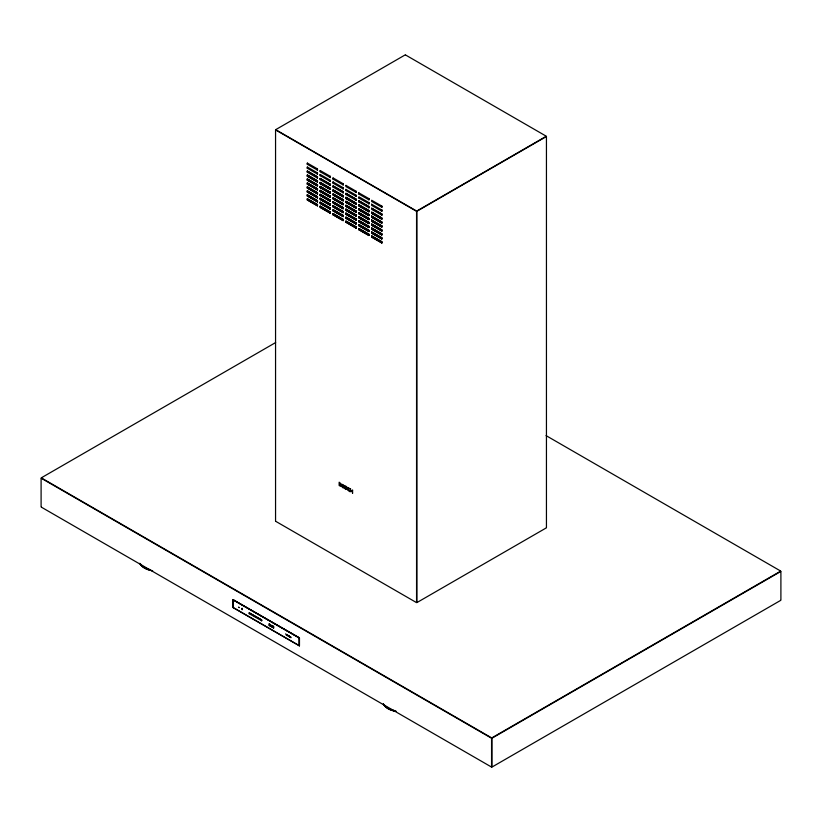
<?xml version="1.0" encoding="UTF-8"?>
<svg xmlns="http://www.w3.org/2000/svg" width="822" height="822" viewBox="0 0 822 822"><rect width="100%" height="100%" fill="white"/><g stroke="black" fill="none" stroke-linecap="round" stroke-linejoin="round"><path stroke-width="1.23" d="M317.415 205.777L317.456 204.586L317.456 205.808L307.387 199.952L307.305 198.749L317.477 204.565M317.415 201.811L317.456 200.619L317.456 201.842M317.415 197.855L317.456 196.664L317.456 197.886L307.305 191.999L317.477 197.814M317.487 184.847L317.415 185.967L307.305 180.172L317.487 185.957L317.508 184.806L307.356 178.939L307.305 180.11M307.356 176.206L317.477 182.022L317.436 180.789L317.415 182.011L307.305 176.206L307.356 174.973L307.284 176.165M317.415 178.045L317.456 176.935M317.415 174.089L317.456 172.887L317.456 174.11M317.415 170.123L317.487 169.003M330.352 212.076L330.321 213.237L330.372 212.035L320.22 206.168L320.179 207.35L320.169 206.199M330.321 208.13L330.321 209.271L330.372 208.079L320.22 202.212M320.19 198.236L320.179 199.427L330.341 205.295L330.321 204.092L330.321 205.305M330.352 188.31L330.3 189.461L330.3 188.217L320.22 182.402L320.179 183.583L320.169 182.433M330.28 185.474L330.321 184.282L330.321 185.505L320.179 179.669L320.179 178.446L330.341 184.262M320.22 174.48L330.341 180.295L330.3 181.528L330.321 180.398M343.185 211.593L343.195 212.734L343.236 211.542L333.085 205.675M343.144 200.825L343.216 199.705L343.195 200.856L333.044 195.02L333.013 193.838L343.195 199.633M343.144 196.869L343.216 195.739L343.195 196.89L333.044 191.064L333.064 189.851L343.195 195.667M343.216 191.773L343.164 192.923L343.164 191.68L333.044 185.875L333.044 187.046L333.013 185.916L343.113 191.742M343.144 188.937L343.195 187.745L343.195 188.968L333.044 183.142L333.085 181.909L333.044 183.08M333.085 177.942L343.206 183.768L343.164 185.001L343.185 183.861M356.101 226.893L356.029 228.084L356.08 226.934M345.949 217.059L356.08 222.885L356.06 224.129L356.101 222.926M345.949 209.137L356.029 214.953L356.06 216.207L356.101 215.004M356.101 203.126L356.029 204.308L356.049 203.178L345.949 197.259M356.101 195.204L356.029 196.386L356.029 195.153L345.908 189.389M356.101 191.238L356.029 192.43L356.06 191.218L345.949 185.371M368.873 235.493L368.914 234.373M368.893 222.382L368.924 223.635L358.772 217.799L368.944 223.594L368.965 222.433L358.813 216.566L358.772 217.748M368.914 214.563L368.924 215.703L358.762 209.785M368.873 211.716L368.914 210.607M368.924 207.781L368.914 206.641L358.813 200.722L358.813 201.955M368.924 203.825L368.914 202.685M368.924 199.859L368.893 198.616M381.788 242.942L381.778 241.802M381.737 238.955L381.778 237.835M381.757 233.777L371.657 227.951L371.606 229.143L381.809 234.958L381.829 233.828L381.757 235.01L381.778 233.88L371.626 227.992M381.809 231.023L381.809 229.872L381.757 231.054L381.778 229.913L371.626 224.026M381.757 225.855L381.757 227.088L381.778 225.958L371.636 220.09M371.626 217.214L381.757 223.132L381.788 221.909L381.829 223.081L381.809 221.981L371.626 216.104M371.626 212.138L381.788 217.953L381.757 219.166L381.778 218.036M381.737 215.189L381.778 214.069M381.778 210.113L381.788 211.254L381.757 210.011M381.778 206.147L381.788 207.288L381.809 206.137L381.829 207.236L371.636 201.462L371.657 200.249L381.757 206.045M491.566 766.803L491.566 738.516M491.916 766.803L491.916 738.516M780.9 599.957L780.9 571.475M307.284 164.277L307.356 163.085L317.477 168.911L317.456 170.154M307.284 168.233L307.356 167.051L317.477 172.877M307.284 195.965L307.325 194.773M330.321 176.36L330.352 177.542L320.179 171.747L320.179 170.524L330.341 176.34L330.321 177.583M330.3 205.305L320.179 199.479L320.179 198.246L330.341 204.072M343.195 207.555L343.206 208.767L343.206 207.586L333.064 201.739L333.044 202.89L343.195 208.778L333.044 202.942L333.064 201.709M345.898 206.322L355.998 212.24L345.949 206.414L345.908 205.181L356.08 210.997L356.06 212.24L356.101 211.049M345.908 214.285L345.949 213.104M345.898 221.056L356.08 226.851L345.908 221.077L345.949 222.259M358.762 192.831L358.772 193.982M368.924 210.524L358.772 204.688L358.741 205.87L368.944 211.737M358.762 212.641L358.813 213.843L368.944 219.628L368.965 218.477L358.793 212.631L368.924 218.447L368.924 219.669L358.762 213.751M358.772 221.765L368.893 227.581L368.914 226.451L358.813 220.532L358.813 221.765M358.772 225.67L368.893 231.547L368.914 230.417L358.813 224.488L358.741 225.68L368.944 231.485M371.626 204.216L381.809 210.011M371.626 208.182L381.809 213.967L381.757 215.21M371.626 220.06L381.809 225.855M371.626 231.948L381.809 237.743L381.809 238.966L371.636 233.15L371.657 231.938L381.788 237.764L381.829 238.925L371.678 233.16M299.403 645.763L233.016 607.499L299.352 645.794L299.29 637.851L232.975 599.649L299.403 637.862M317.456 189.954L317.508 188.762L317.415 189.933L307.305 184.128L307.336 182.916L317.456 188.741M317.456 193.92L317.508 192.728L317.415 193.889L307.305 188.033L317.477 193.858M330.321 201.349L330.372 200.157L330.28 201.318L320.179 195.461L330.269 201.349M368.944 203.815L368.944 202.674M368.944 207.771L368.965 206.589L358.793 200.743M368.944 231.547L368.944 230.396M368.944 235.503L368.965 234.321L358.772 228.454L368.924 234.291M371.626 237.024L381.809 242.901L381.757 241.699L371.636 235.935L371.606 237.065M289.108 635.93L289.2 636.762L289.21 635.94M286.888 635.55C286.056 633.577 286.97 636.362 287.084 634.563M275.74 129.64L405.112 54.94M416.888 210.966L546.127 136.349M417.021 211.203L546.26 136.596M41.336 477.818L275.647 342.548M249.272 612.852L261.715 619.901L261.601 620.836L261.601 619.963L249.272 612.852L249.272 613.715L261.715 620.774M249.272 613.715L249.385 612.791M416.888 602.598L546.26 527.909M491.988 737.796L780.479 571.228M492.162 738.094L780.664 571.537M491.988 767.049L780.664 600.379M287.084 634.985L287.33 635.683M289.354 636.855L289.354 636.207L290.053 637.256M289.55 636.331L290.166 636.916M345.949 189.337L345.908 190.509M345.949 193.293L356.06 199.14M345.949 201.215L356.08 207.041L356.06 208.285L345.908 202.397L356.08 208.213L356.101 207.082M368.893 211.737L358.772 205.86M371.657 216.063L371.606 217.255M368.893 235.503L358.772 229.636L368.944 235.452M405.493 54.94L546.26 136.216M275.873 129.773L416.507 210.966M275.74 130.01L416.374 211.203M358.772 192.851L368.944 198.626M317.477 170.082L307.305 164.318L307.336 163.105M333.085 179.186L333.013 177.994L333.044 179.124L343.206 184.94M345.928 185.392L345.877 186.563L356.08 192.369M333.044 181.96L343.206 187.724M368.944 202.582L358.813 196.756L358.813 197.999M307.356 168.284L317.477 174.048M320.22 175.713L320.169 174.511L320.179 175.661L330.341 181.477M356.08 196.335L345.949 190.57M358.772 197.989L368.944 203.764M317.384 176.884L307.305 171.017L317.477 176.833L317.456 178.076L307.305 172.24L307.336 171.027L307.284 172.199M320.179 178.497L330.249 184.313M333.085 187.108L343.206 192.862M345.908 194.526L356.08 200.291M358.772 201.904L368.944 207.719M317.477 180.799L307.325 174.994L317.384 180.85M356.06 203.096L345.928 197.28L345.949 198.492L356.08 204.257M358.793 204.709L368.944 210.596M320.179 182.453L330.249 188.279M343.113 195.708L333.044 189.831L333.013 191.012M330.341 189.399L320.22 183.635L330.269 189.461M333.085 191.064L343.206 196.828M371.626 213.258L381.809 219.104L381.809 218.025L371.657 212.138L371.606 213.299M345.908 198.431L355.998 204.318M371.678 213.35L381.737 219.176M330.321 192.204L320.179 186.368L330.249 192.235M368.944 214.552L358.772 208.644L368.924 214.491M307.305 178.99L317.384 184.806M343.113 199.664L333.044 193.848L333.085 195.03L343.206 200.784M356.06 207.062L345.908 201.277L345.877 202.407M371.636 216.135L381.716 221.95M320.148 187.55L320.169 186.389L320.22 187.601L330.341 193.355M320.179 187.591L330.269 193.427M371.678 217.306L381.737 223.132M330.321 196.16L320.179 190.324L330.249 196.201M343.195 203.589L343.216 204.781L333.085 198.986L333.064 197.773L333.013 198.934L343.134 204.812L343.206 203.63L333.044 197.753L343.113 203.63M317.384 188.772L307.305 182.895L307.284 184.087M345.908 205.233L356.06 211.018M307.356 184.138L317.477 189.892M330.341 197.321L320.179 191.505L330.269 197.383M381.737 227.098L371.636 221.272L381.809 227.036L381.809 225.947M317.456 192.697L307.305 186.861L317.384 192.728M330.341 200.106L320.179 194.29L330.249 200.157M345.928 209.168L356.08 214.963M333.044 201.77L343.113 207.586M358.772 216.628L368.852 222.443M381.757 229.811L371.657 223.985L371.678 225.228L381.809 230.992M371.636 225.228L381.737 231.054M317.477 196.643L307.305 190.827L317.384 196.694M345.928 213.124L356.08 218.919L356.06 220.162L356.101 218.971M358.793 220.553L368.944 226.348M320.179 198.308L330.249 204.123M333.115 206.887L343.206 212.672L333.044 206.908L333.013 205.726L343.113 211.552M345.908 213.155L356.029 218.919M358.844 221.745L368.944 227.55L368.944 226.44M371.678 229.194L381.757 235.01M307.387 195.996L317.477 201.832L307.305 196.016L307.336 194.804L317.477 200.599M358.793 224.509L368.944 230.314M307.305 194.835L317.384 200.66M320.2 202.222L320.179 203.383L330.341 209.209L320.179 203.445L320.169 202.243L330.249 208.079M343.113 215.508L333.044 209.692L333.013 210.822L333.085 209.631L343.206 215.456L343.195 216.7L343.164 215.456M356.08 222.978L345.908 217.121L345.949 218.303M333.115 210.853L343.206 216.638L333.085 210.874M345.98 218.272L356.08 224.057L345.908 218.292M371.678 235.883L381.809 241.699L381.809 242.901M317.405 204.586L307.305 198.801L307.284 199.931M320.179 206.23L330.269 212.014M333.115 214.809L343.216 220.625L343.236 219.464L333.085 213.597L343.134 219.443L343.195 220.656L333.044 214.83L333.064 213.617L333.013 214.789M345.98 222.238L356.08 228.023M307.356 199.982L317.436 205.798M345.908 222.207L356.029 228.084M371.678 237.116L381.757 242.932M546.044 435.598L780.664 571.054M275.74 521.333L416.507 602.598M41.521 477.993L491.505 737.796M41.336 478.301L491.32 738.094M232.975 599.783L299.177 637.995M285.707 633.772L286.179 635.016M287.721 635.272L287.926 635.992L287.608 635.314M291.019 637.173L290.906 637.749M41.336 507.143L491.505 767.049M358.813 194.033L368.944 199.828L368.944 198.708M345.949 194.537L345.928 193.314L356.08 199.201L356.06 200.352L356.101 199.16M290.392 637.153L290.68 637.225M381.809 210.062L381.809 211.213L371.636 205.418L371.657 204.205M371.636 221.21L371.657 220.049M345.898 210.288L356.08 216.135L345.908 210.37L345.928 209.158M333.044 206.856L333.064 205.695M320.169 179.586L320.2 178.456M546.445 136.544L546.445 527.58M416.836 211.531L416.836 602.413M416.559 211.531L416.559 602.413M368.965 210.555L368.944 211.706M368.965 214.511L368.944 215.672L358.813 209.887L358.793 208.665M358.793 228.475L358.741 229.636M320.2 170.534L320.241 171.654M307.336 167.072L307.377 168.181M307.377 187.991L307.336 186.871L307.284 188.043M307.377 191.947L307.336 190.838L307.284 192.009M307.305 178.97L307.284 180.121M299.475 637.985L299.475 645.65M299.239 638.119L299.239 645.732M288.995 635.673L288.286 635.385M288.707 635.632L288.707 636.475L288.584 635.56M275.555 129.968L275.555 521.004M233.037 607.294L233.037 599.68L232.903 607.427M41.1 478.24L41.1 506.732M393.944 710.331A18.156 10.48 0 0 1 384.11 704.659M139.843 563.358A18.156 10.48 0 0 0 152.676 570.766A18.053 10.429 0 0 1 139.935 563.419M150.426 569.749A18.156 10.48 0 0 1 140.603 564.067M330.321 196.242L330.321 197.383L330.352 196.232M330.321 192.286L330.321 193.427L330.352 192.276M270.541 625.08C269.051 626.056 271.907 627.104 270.253 625.984L270.777 625.193L269.873 624.247L270.541 625.08M271.918 625.706L272.144 627.094L271.918 625.706M273.151 626.415L273.377 627.813L273.151 626.415M271.743 625.419L271.743 626.857L272.534 627.32L272.534 625.871L271.743 625.419M272.976 626.128L272.976 627.576L273.767 628.029L273.767 626.58L272.976 626.128M340.914 484.076L340.945 486.316L339.167 485.576L339.167 482.206L340.914 484.076M344.593 487.025L344.171 487.991L343.01 487.847L341.87 486.665L341.88 484.24L344.171 485.555L344.593 487.025M342.209 484.723L342.209 486.562L343.832 487.508L343.832 485.668L342.209 484.723M340.74 485.514L339.578 485.381L339.578 484.322L340.74 485.514M346.607 489.008L345.795 489.45L344.973 488.669L344.973 488.052L346.216 488.833L345.199 485.884L346.494 486.624L346.494 487.179L345.343 486.562L346.607 489.008M347.408 487.425L347.336 489.768L349.597 491.351L347.387 488.648L347.716 487.908L349.566 488.956L349.566 488.443L347.408 487.425M340.483 483.87L339.578 483.891L339.578 482.884L340.483 483.87M381.716 214.028L371.636 208.202L371.678 209.384L381.809 215.148L381.757 213.967M356.08 220.101L345.928 214.316L356.029 220.152M330.341 213.165L320.22 207.411L330.3 213.227M350.532 488.761L350.11 491.895L350.532 490.672L352.165 491.618L352.587 493.323L352.587 489.953L352.165 491.176L350.532 490.231L350.532 488.761M269.256 623.734L269.256 625.676L269.256 623.734M242.223 608.393L241.545 608.547L242.223 609.739L242.223 608.393M239.253 607.592L238.647 607.242L239.253 607.592M320.241 191.454L320.2 190.344L320.148 191.505M320.241 195.42L320.2 194.3L320.148 195.472M383.35 703.94A18.156 10.48 0 0 0 396.194 711.359A18.053 10.429 0 0 1 383.442 704.012"/></g></svg>
